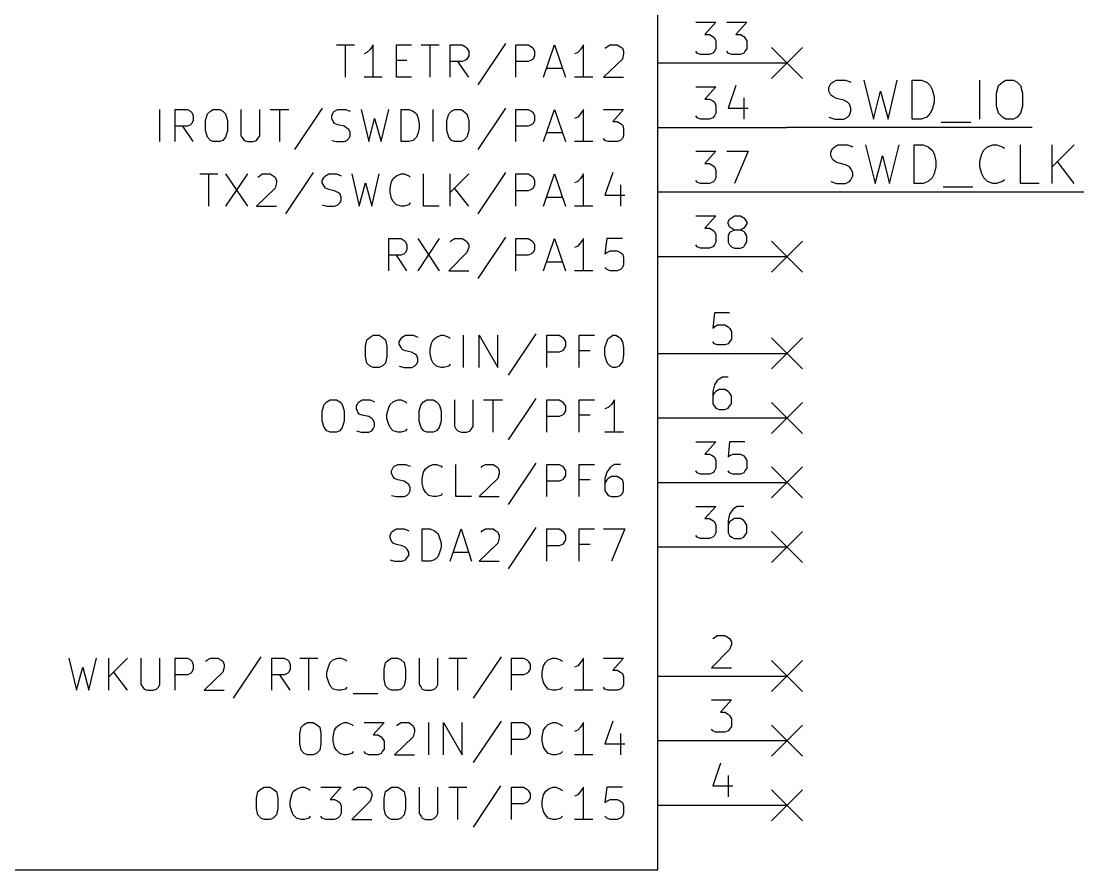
# Model space of a CAD drawing. Extents: x 10 to 584, y -410 to -10.
# Drawn here: x 140.8 to 182.63, y -347.73 to -314.34 of the extents above; entities that cross this region are included whole.
import ezdxf

# ---------------------------------------------------------------- set-up
doc = ezdxf.new("R2010")
doc.units = 0
doc.header["$MEASUREMENT"] = 0
doc.layers.add('BLACK', color=7, linetype='CONTINUOUS')

msp = doc.modelspace()

# ---------------------------------------------------------------- linework, layer by layer
at = {"layer": 'Black'}
for p, q in [((165.862, -347.726), (165.862, -282.956)), ((167.361, -314.376), (168.148, -314.376)), ((168.148, -314.376), (167.716, -314.858)), ((168.58, -314.376), (169.367, -314.376)), ((169.367, -314.376), (168.935, -314.858)), ((167.716, -314.858), (167.894, -314.858)), ((167.894, -314.858), (168.021, -314.935)), ((168.935, -314.858), (169.113, -314.858)), ((169.113, -314.858), (169.24, -314.935)), ((153.213, -315.265), (153.924, -315.265)), ((153.568, -316.535), (153.568, -315.265)), ((154.661, -315.265), (154.534, -315.443)), ((154.661, -316.535), (154.661, -315.265)), ((155.575, -316.535), (155.575, -315.265)), ((155.575, -315.265), (156.159, -315.265)), ((156.54, -315.265), (157.251, -315.265)), ((156.896, -316.535), (156.896, -315.265)), ((157.683, -316.535), (157.683, -315.265)), ((157.683, -315.265), (158.166, -315.265)), ((158.166, -315.265), (158.293, -315.341)), ((159.868, -315.214), (158.775, -316.84)), ((160.274, -316.535), (160.274, -315.265)), ((160.274, -315.265), (160.757, -315.265)), ((160.757, -315.265), (160.884, -315.341)), ((161.366, -316.535), (161.798, -315.265)), ((161.798, -315.265), (162.23, -316.535)), ((162.941, -315.265), (162.814, -315.443)), ((162.941, -316.535), (162.941, -315.265)), ((163.855, -315.341), (163.982, -315.265)), ((163.982, -315.265), (164.262, -315.265)), ((164.262, -315.265), (164.389, -315.341)), ((168.021, -314.935), (168.097, -314.985)), ((168.097, -314.985), (168.148, -315.112)), ((168.148, -315.112), (168.148, -315.417)), ((169.24, -314.935), (169.291, -314.985)), ((169.291, -314.985), (169.367, -315.112)), ((169.367, -315.112), (169.367, -315.417)), ((154.407, -315.57), (154.305, -315.62)), ((154.534, -315.443), (154.407, -315.57)), ((158.293, -315.341), (158.344, -315.392)), ((158.344, -315.392), (158.42, -315.519)), ((158.42, -315.697), (158.344, -315.824)), ((158.42, -315.519), (158.42, -315.697)), ((160.884, -315.341), (160.96, -315.392)), ((160.96, -315.392), (161.011, -315.519)), ((161.011, -315.697), (160.96, -315.824)), ((161.011, -315.519), (161.011, -315.697)), ((162.712, -315.57), (162.585, -315.62)), ((162.814, -315.443), (162.712, -315.57)), ((163.779, -315.392), (163.855, -315.341)), ((164.389, -315.341), (164.465, -315.392)), ((164.465, -315.392), (164.516, -315.519)), ((164.516, -315.62), (164.465, -315.824)), ((164.516, -315.519), (164.516, -315.62)), ((167.411, -315.595), (167.361, -315.519)), ((167.538, -315.646), (167.411, -315.595)), ((167.894, -315.646), (167.538, -315.646)), ((168.021, -315.595), (167.894, -315.646)), ((168.097, -315.519), (168.021, -315.595)), ((168.148, -315.417), (168.097, -315.519)), ((168.631, -315.595), (168.58, -315.519)), ((168.758, -315.646), (168.631, -315.595)), ((169.113, -315.646), (168.758, -315.646)), ((169.24, -315.595), (169.113, -315.646)), ((169.291, -315.519), (169.24, -315.595)), ((169.367, -315.417), (169.291, -315.519)), ((170.332, -315.366), (171.552, -316.586)), ((171.552, -315.366), (170.332, -316.586)), ((155.575, -315.874), (155.981, -315.874)), ((158.166, -315.925), (157.683, -315.925)), ((158.42, -316.535), (157.988, -315.925)), ((158.293, -315.874), (158.166, -315.925)), ((158.344, -315.824), (158.293, -315.874)), ((160.757, -315.925), (160.274, -315.925)), ((160.884, -315.874), (160.757, -315.925)), ((160.96, -315.824), (160.884, -315.874)), ((164.465, -315.824), (163.728, -316.535)), ((165.862, -315.976), (170.942, -315.976)), ((155.016, -316.535), (154.305, -316.535)), ((156.159, -316.535), (155.575, -316.535)), ((161.493, -316.179), (162.103, -316.179)), ((163.297, -316.535), (162.585, -316.535)), ((163.728, -316.535), (164.516, -316.535)), ((167.361, -316.916), (168.148, -316.916)), ((168.148, -316.916), (167.716, -317.398)), ((168.935, -316.865), (168.631, -317.754)), ((172.593, -316.941), (172.669, -316.789)), ((172.593, -317.094), (172.593, -316.941)), ((172.669, -316.789), (172.745, -316.738)), ((172.745, -316.738), (172.898, -316.662)), ((172.898, -316.662), (173.253, -316.662)), ((173.253, -316.662), (173.457, -316.738)), ((173.965, -316.662), (174.346, -318.186)), ((174.93, -318.186), (175.285, -316.662)), ((175.87, -318.186), (175.87, -316.662)), ((175.87, -316.662), (176.225, -316.662)), ((176.225, -316.662), (176.454, -316.738)), ((176.454, -316.738), (176.581, -316.865)), ((176.581, -316.865), (176.657, -317.017)), ((178.537, -318.186), (178.537, -316.662)), ((179.197, -317.17), (179.273, -316.865)), ((179.273, -316.865), (179.426, -316.738)), ((179.426, -316.738), (179.553, -316.662)), ((179.553, -316.662), (179.857, -316.662)), ((179.857, -316.662), (180.01, -316.738)), ((180.01, -316.738), (180.137, -316.865)), ((180.137, -316.865), (180.213, -317.17)), ((167.716, -317.398), (167.894, -317.398)), ((167.894, -317.398), (168.021, -317.475)), ((169.24, -317.348), (169.24, -318.186)), ((172.669, -317.246), (172.593, -317.094)), ((172.745, -317.297), (172.669, -317.246)), ((172.898, -317.373), (172.745, -317.297)), ((173.177, -317.449), (172.898, -317.373)), ((174.346, -318.186), (174.625, -317.094)), ((174.625, -317.094), (174.93, -318.186)), ((176.657, -317.017), (176.733, -317.297)), ((176.733, -317.297), (176.733, -317.525)), ((179.197, -317.678), (179.197, -317.17)), ((180.213, -317.17), (180.213, -317.678)), ((146.253, -319.075), (146.253, -317.805)), ((146.863, -319.075), (146.863, -317.805)), ((146.863, -317.805), (147.345, -317.805)), ((147.345, -317.805), (147.472, -317.881)), ((148.26, -317.881), (148.361, -317.805)), ((148.361, -317.805), (148.615, -317.805)), ((148.615, -317.805), (148.742, -317.881)), ((149.454, -317.805), (149.454, -318.846)), ((150.19, -318.846), (150.19, -317.805)), ((150.597, -317.805), (151.333, -317.805)), ((150.978, -319.075), (150.978, -317.805)), ((152.654, -317.754), (151.562, -319.38)), ((153.137, -317.881), (153.264, -317.805)), ((153.264, -317.805), (153.568, -317.805)), ((153.568, -317.805), (153.746, -317.881)), ((154.178, -317.805), (154.483, -319.075)), ((154.965, -319.075), (155.27, -317.805)), ((155.753, -319.075), (155.753, -317.805)), ((155.753, -317.805), (156.058, -317.805)), ((156.058, -317.805), (156.235, -317.881)), ((157.023, -319.075), (157.023, -317.805)), ((157.734, -317.881), (157.861, -317.805)), ((157.861, -317.805), (158.115, -317.805)), ((158.115, -317.805), (158.217, -317.881)), ((159.868, -317.754), (158.775, -319.38)), ((160.274, -319.075), (160.274, -317.805)), ((160.274, -317.805), (160.757, -317.805)), ((160.757, -317.805), (160.884, -317.881)), ((161.366, -319.075), (161.798, -317.805)), ((161.798, -317.805), (162.23, -319.075)), ((162.941, -317.805), (162.814, -317.983)), ((162.941, -319.075), (162.941, -317.805)), ((163.728, -317.805), (164.516, -317.805)), ((164.516, -317.805), (164.084, -318.287)), ((168.021, -317.475), (168.097, -317.525)), ((168.097, -317.525), (168.148, -317.652)), ((168.148, -317.652), (168.148, -317.957)), ((168.631, -317.754), (169.418, -317.754)), ((173.33, -317.525), (173.177, -317.449)), ((173.406, -317.602), (173.33, -317.525)), ((173.457, -317.754), (173.406, -317.602)), ((173.457, -317.881), (173.457, -317.754)), ((176.657, -317.805), (176.581, -317.957)), ((176.733, -317.525), (176.657, -317.805)), ((179.273, -317.957), (179.197, -317.678)), ((180.213, -317.678), (180.137, -317.957)), ((147.472, -317.881), (147.523, -317.932)), ((147.523, -317.932), (147.574, -318.059)), ((147.574, -318.237), (147.523, -318.364)), ((147.574, -318.059), (147.574, -318.237)), ((148.057, -318.237), (148.133, -317.983)), ((148.057, -318.643), (148.057, -318.237)), ((148.133, -317.983), (148.26, -317.881)), ((148.742, -317.881), (148.844, -317.983)), ((148.844, -317.983), (148.92, -318.237)), ((148.92, -318.237), (148.92, -318.643)), ((153.035, -318.059), (153.086, -317.932)), ((153.035, -318.16), (153.035, -318.059)), ((153.086, -318.287), (153.035, -318.16)), ((153.086, -317.932), (153.137, -317.881)), ((154.483, -319.075), (154.711, -318.16)), ((154.711, -318.16), (154.965, -319.075)), ((156.235, -317.881), (156.362, -317.983)), ((156.362, -317.983), (156.413, -318.11)), ((156.413, -318.11), (156.464, -318.364)), ((157.556, -318.237), (157.632, -317.983)), ((157.556, -318.643), (157.556, -318.237)), ((157.632, -317.983), (157.734, -317.881)), ((158.217, -317.881), (158.344, -317.983)), ((158.344, -317.983), (158.42, -318.237)), ((158.42, -318.237), (158.42, -318.643)), ((160.884, -317.881), (160.96, -317.932)), ((160.96, -317.932), (161.011, -318.059)), ((161.011, -318.237), (160.96, -318.364)), ((161.011, -318.059), (161.011, -318.237)), ((162.712, -318.11), (162.585, -318.16)), ((162.814, -317.983), (162.712, -318.11)), ((167.411, -318.135), (167.361, -318.059)), ((167.538, -318.186), (167.411, -318.135)), ((167.894, -318.186), (167.538, -318.186)), ((168.021, -318.135), (167.894, -318.186)), ((168.097, -318.059), (168.021, -318.135)), ((168.148, -317.957), (168.097, -318.059)), ((172.593, -318.11), (172.822, -318.186)), ((172.822, -318.186), (173.177, -318.186)), ((173.177, -318.186), (173.33, -318.11)), ((173.33, -318.11), (173.406, -318.033)), ((173.406, -318.033), (173.457, -317.881)), ((176.225, -318.186), (175.87, -318.186)), ((176.454, -318.11), (176.225, -318.186)), ((176.581, -317.957), (176.454, -318.11)), ((179.426, -318.11), (179.273, -317.957)), ((179.553, -318.186), (179.426, -318.11)), ((179.857, -318.186), (179.553, -318.186)), ((180.01, -318.11), (179.857, -318.186)), ((180.137, -317.957), (180.01, -318.11)), ((147.345, -318.465), (146.863, -318.465)), ((147.574, -319.075), (147.168, -318.465)), ((147.472, -318.414), (147.345, -318.465)), ((147.523, -318.364), (147.472, -318.414)), ((148.133, -318.897), (148.057, -318.643)), ((148.92, -318.643), (148.844, -318.897)), ((153.137, -318.364), (153.086, -318.287)), ((153.264, -318.414), (153.137, -318.364)), ((153.518, -318.465), (153.264, -318.414)), ((153.619, -318.541), (153.518, -318.465)), ((153.695, -318.592), (153.619, -318.541)), ((153.746, -318.719), (153.695, -318.592)), ((156.464, -318.541), (156.413, -318.77)), ((156.464, -318.364), (156.464, -318.541)), ((157.632, -318.897), (157.556, -318.643)), ((158.42, -318.643), (158.344, -318.897)), ((160.757, -318.465), (160.274, -318.465)), ((160.884, -318.414), (160.757, -318.465)), ((160.96, -318.364), (160.884, -318.414)), ((164.084, -318.287), (164.262, -318.287)), ((164.262, -318.287), (164.389, -318.364)), ((164.389, -318.364), (164.465, -318.414)), ((164.465, -318.414), (164.516, -318.541)), ((164.516, -318.541), (164.516, -318.846)), ((165.862, -318.516), (170.942, -318.516)), ((180.594, -318.516), (170.942, -318.516)), ((177.013, -318.313), (178.181, -318.313)), ((148.26, -319.024), (148.133, -318.897)), ((148.361, -319.075), (148.26, -319.024)), ((148.615, -319.075), (148.361, -319.075)), ((148.742, -319.024), (148.615, -319.075)), ((148.844, -318.897), (148.742, -319.024)), ((149.454, -318.846), (149.53, -318.948)), ((149.53, -318.948), (149.581, -319.024)), ((149.581, -319.024), (149.708, -319.075)), ((149.708, -319.075), (149.936, -319.075)), ((149.936, -319.075), (150.063, -319.024)), ((150.063, -319.024), (150.114, -318.948)), ((150.114, -318.948), (150.19, -318.846)), ((153.035, -319.024), (153.213, -319.075)), ((153.213, -319.075), (153.518, -319.075)), ((153.518, -319.075), (153.619, -319.024)), ((153.619, -319.024), (153.695, -318.948)), ((153.695, -318.948), (153.746, -318.846)), ((153.746, -318.846), (153.746, -318.719)), ((156.058, -319.075), (155.753, -319.075)), ((156.235, -319.024), (156.058, -319.075)), ((156.362, -318.897), (156.235, -319.024)), ((156.413, -318.77), (156.362, -318.897)), ((157.734, -319.024), (157.632, -318.897)), ((157.861, -319.075), (157.734, -319.024)), ((158.115, -319.075), (157.861, -319.075)), ((158.217, -319.024), (158.115, -319.075)), ((158.344, -318.897), (158.217, -319.024)), ((161.493, -318.719), (162.103, -318.719)), ((163.297, -319.075), (162.585, -319.075)), ((163.779, -319.024), (163.728, -318.948)), ((163.906, -319.075), (163.779, -319.024)), ((164.262, -319.075), (163.906, -319.075)), ((164.389, -319.024), (164.262, -319.075)), ((164.465, -318.948), (164.389, -319.024)), ((164.516, -318.846), (164.465, -318.948)), ((167.361, -319.456), (168.148, -319.456)), ((168.148, -319.456), (167.716, -319.938)), ((168.58, -319.456), (169.418, -319.456)), ((169.418, -319.456), (168.885, -320.726)), ((172.669, -319.481), (172.745, -319.329)), ((172.669, -319.634), (172.669, -319.481)), ((172.745, -319.329), (172.822, -319.278)), ((172.822, -319.278), (172.949, -319.202)), ((172.949, -319.202), (173.33, -319.202)), ((173.33, -319.202), (173.533, -319.278)), ((174.041, -319.202), (174.422, -320.726)), ((174.981, -320.726), (175.362, -319.202)), ((175.946, -320.726), (175.946, -319.202)), ((175.946, -319.202), (176.301, -319.202)), ((176.301, -319.202), (176.505, -319.278)), ((176.505, -319.278), (176.657, -319.405)), ((176.657, -319.405), (176.733, -319.557)), ((178.613, -319.557), (178.689, -319.405)), ((178.689, -319.405), (178.841, -319.278)), ((178.841, -319.278), (179.045, -319.202)), ((179.045, -319.202), (179.197, -319.202)), ((179.197, -319.202), (179.426, -319.278)), ((179.426, -319.278), (179.502, -319.329)), ((180.137, -320.726), (180.137, -319.202)), ((181.381, -320.726), (181.381, -319.202)), ((182.245, -319.202), (181.381, -320.065)), ((172.745, -319.786), (172.669, -319.634)), ((172.822, -319.837), (172.745, -319.786)), ((172.949, -319.913), (172.822, -319.837)), ((173.253, -319.989), (172.949, -319.913)), ((174.422, -320.726), (174.701, -319.634)), ((174.701, -319.634), (174.981, -320.726)), ((176.733, -319.557), (176.809, -319.837)), ((176.809, -319.837), (176.809, -320.065)), ((178.537, -319.837), (178.613, -319.557)), ((178.537, -320.065), (178.537, -319.837)), ((182.245, -320.726), (181.585, -319.837)), ((147.828, -320.345), (148.539, -320.345)), ((148.184, -321.615), (148.184, -320.345)), ((148.844, -320.345), (149.708, -321.615)), ((149.708, -320.345), (148.844, -321.615)), ((150.19, -320.421), (150.292, -320.345)), ((150.292, -320.345), (150.597, -320.345)), ((150.597, -320.345), (150.724, -320.421)), ((152.298, -320.294), (151.206, -321.92)), ((152.781, -320.421), (152.908, -320.345)), ((152.908, -320.345), (153.213, -320.345)), ((153.213, -320.345), (153.391, -320.421)), ((153.822, -320.345), (154.102, -321.615)), ((154.61, -321.615), (154.889, -320.345)), ((155.575, -320.421), (155.753, -320.345)), ((155.753, -320.345), (155.88, -320.345)), ((155.88, -320.345), (156.058, -320.421)), ((156.642, -321.615), (156.642, -320.345)), ((157.683, -321.615), (157.683, -320.345)), ((158.42, -320.345), (157.683, -321.081)), ((159.868, -320.294), (158.775, -321.92)), ((160.274, -321.615), (160.274, -320.345)), ((160.274, -320.345), (160.757, -320.345)), ((160.757, -320.345), (160.884, -320.421)), ((161.366, -321.615), (161.798, -320.345)), ((161.798, -320.345), (162.23, -321.615)), ((162.941, -320.345), (162.814, -320.523)), ((162.941, -321.615), (162.941, -320.345)), ((164.084, -320.294), (163.779, -321.183)), ((167.716, -319.938), (167.894, -319.938)), ((167.894, -319.938), (168.021, -320.015)), ((168.021, -320.015), (168.097, -320.065)), ((168.097, -320.065), (168.148, -320.192)), ((168.148, -320.192), (168.148, -320.497)), ((173.406, -320.065), (173.253, -319.989)), ((173.457, -320.142), (173.406, -320.065)), ((173.533, -320.294), (173.457, -320.142)), ((173.533, -320.421), (173.533, -320.294)), ((176.733, -320.345), (176.657, -320.497)), ((176.809, -320.065), (176.733, -320.345)), ((178.613, -320.345), (178.537, -320.065)), ((178.689, -320.497), (178.613, -320.345)), ((150.114, -320.472), (150.19, -320.421)), ((150.724, -320.421), (150.8, -320.472)), ((150.8, -320.472), (150.851, -320.599)), ((150.851, -320.7), (150.8, -320.904)), ((150.851, -320.599), (150.851, -320.7)), ((152.654, -320.599), (152.73, -320.472)), ((152.654, -320.7), (152.654, -320.599)), ((152.73, -320.827), (152.654, -320.7)), ((152.73, -320.472), (152.781, -320.421)), ((154.102, -321.615), (154.356, -320.7)), ((154.356, -320.7), (154.61, -321.615)), ((155.321, -320.904), (155.372, -320.65)), ((155.372, -320.65), (155.448, -320.523)), ((155.448, -320.523), (155.575, -320.421)), ((156.058, -320.421), (156.108, -320.472)), ((160.884, -320.421), (160.96, -320.472)), ((160.96, -320.472), (161.011, -320.599)), ((161.011, -320.599), (161.011, -320.777)), ((162.712, -320.65), (162.585, -320.7)), ((162.814, -320.523), (162.712, -320.65)), ((167.411, -320.675), (167.361, -320.599)), ((167.538, -320.726), (167.411, -320.675)), ((167.894, -320.726), (167.538, -320.726)), ((168.021, -320.675), (167.894, -320.726)), ((168.097, -320.599), (168.021, -320.675)), ((168.148, -320.497), (168.097, -320.599)), ((172.669, -320.65), (172.898, -320.726)), ((172.898, -320.726), (173.253, -320.726)), ((173.253, -320.726), (173.406, -320.65)), ((173.406, -320.65), (173.457, -320.573)), ((173.457, -320.573), (173.533, -320.421)), ((176.301, -320.726), (175.946, -320.726)), ((176.505, -320.65), (176.301, -320.726)), ((176.657, -320.497), (176.505, -320.65)), ((178.841, -320.65), (178.689, -320.497)), ((179.045, -320.726), (178.841, -320.65)), ((179.197, -320.726), (179.045, -320.726)), ((179.426, -320.65), (179.197, -320.726)), ((179.502, -320.573), (179.426, -320.65)), ((180.873, -320.726), (180.137, -320.726)), ((150.8, -320.904), (150.063, -321.615)), ((152.781, -320.904), (152.73, -320.827)), ((152.908, -320.954), (152.781, -320.904)), ((153.137, -321.005), (152.908, -320.954)), ((153.264, -321.081), (153.137, -321.005)), ((153.34, -321.132), (153.264, -321.081)), ((153.391, -321.259), (153.34, -321.132)), ((155.321, -321.081), (155.321, -320.904)), ((155.372, -321.31), (155.321, -321.081)), ((158.42, -321.615), (157.861, -320.904)), ((160.757, -321.005), (160.274, -321.005)), ((160.884, -320.954), (160.757, -321.005)), ((160.96, -320.904), (160.884, -320.954)), ((161.011, -320.777), (160.96, -320.904)), ((163.779, -321.183), (164.567, -321.183)), ((164.389, -320.777), (164.389, -321.615)), ((165.862, -321.056), (170.942, -321.056)), ((170.942, -321.056), (182.626, -321.056)), ((177.089, -320.853), (178.257, -320.853)), ((152.654, -321.564), (152.832, -321.615)), ((153.137, -321.615), (153.264, -321.564)), ((153.264, -321.564), (153.34, -321.488)), ((153.34, -321.488), (153.391, -321.386)), ((153.391, -321.386), (153.391, -321.259)), ((155.448, -321.437), (155.372, -321.31)), ((155.575, -321.564), (155.448, -321.437)), ((155.753, -321.615), (155.575, -321.564)), ((156.058, -321.564), (155.88, -321.615)), ((156.108, -321.488), (156.058, -321.564)), ((161.493, -321.259), (162.103, -321.259)), ((150.063, -321.615), (150.851, -321.615)), ((152.832, -321.615), (153.137, -321.615)), ((155.88, -321.615), (155.753, -321.615)), ((157.251, -321.615), (156.642, -321.615)), ((163.297, -321.615), (162.585, -321.615)), ((167.361, -321.996), (168.148, -321.996)), ((168.148, -321.996), (167.716, -322.478)), ((168.758, -322.072), (168.885, -321.996)), ((168.885, -321.996), (169.113, -321.996)), ((169.113, -321.996), (169.24, -322.072)), ((168.631, -322.25), (168.681, -322.123)), ((168.631, -322.301), (168.631, -322.25)), ((168.681, -322.428), (168.631, -322.301)), ((168.681, -322.123), (168.758, -322.072)), ((168.758, -322.478), (168.681, -322.428)), ((169.24, -322.072), (169.291, -322.123)), ((169.291, -322.428), (169.24, -322.478)), ((169.291, -322.123), (169.367, -322.25)), ((169.367, -322.301), (169.291, -322.428)), ((169.367, -322.25), (169.367, -322.301)), ((159.868, -322.834), (158.775, -324.46)), ((167.716, -322.478), (167.894, -322.478)), ((167.894, -322.478), (168.021, -322.555)), ((168.021, -322.555), (168.097, -322.605)), ((168.097, -322.605), (168.148, -322.732)), ((168.148, -322.732), (168.148, -323.037)), ((168.681, -322.656), (168.631, -322.783)), ((168.631, -322.783), (168.631, -323.037)), ((168.758, -322.605), (168.681, -322.656)), ((168.885, -322.555), (168.758, -322.478)), ((168.885, -322.555), (168.758, -322.605)), ((169.113, -322.555), (168.885, -322.555)), ((169.24, -322.478), (169.113, -322.555)), ((169.24, -322.605), (169.113, -322.555)), ((169.291, -322.656), (169.24, -322.605)), ((169.367, -322.783), (169.291, -322.656)), ((169.367, -323.037), (169.367, -322.783)), ((155.27, -324.155), (155.27, -322.885)), ((155.27, -322.885), (155.753, -322.885)), ((155.753, -322.885), (155.88, -322.961)), ((155.88, -322.961), (155.931, -323.012)), ((155.931, -323.012), (155.981, -323.139)), ((155.981, -323.139), (155.981, -323.317)), ((156.413, -322.885), (157.251, -324.155)), ((157.251, -322.885), (156.413, -324.155)), ((157.683, -323.012), (157.734, -322.961)), ((157.734, -322.961), (157.861, -322.885)), ((157.861, -322.885), (158.166, -322.885)), ((158.166, -322.885), (158.293, -322.961)), ((158.293, -322.961), (158.344, -323.012)), ((158.344, -323.012), (158.42, -323.139)), ((158.42, -323.24), (158.344, -323.444)), ((158.42, -323.139), (158.42, -323.24)), ((160.274, -324.155), (160.274, -322.885)), ((160.274, -322.885), (160.757, -322.885)), ((160.757, -322.885), (160.884, -322.961)), ((160.884, -322.961), (160.96, -323.012)), ((160.96, -323.012), (161.011, -323.139)), ((161.011, -323.139), (161.011, -323.317)), ((161.366, -324.155), (161.798, -322.885)), ((161.798, -322.885), (162.23, -324.155)), ((162.712, -323.19), (162.585, -323.24)), ((162.814, -323.063), (162.712, -323.19)), ((162.941, -322.885), (162.814, -323.063)), ((162.941, -324.155), (162.941, -322.885)), ((163.855, -322.885), (163.779, -323.494)), ((164.465, -322.885), (163.855, -322.885)), ((167.411, -323.215), (167.361, -323.139)), ((167.538, -323.266), (167.411, -323.215)), ((167.894, -323.266), (167.538, -323.266)), ((168.021, -323.215), (167.894, -323.266)), ((168.097, -323.139), (168.021, -323.215)), ((168.148, -323.037), (168.097, -323.139)), ((168.631, -323.037), (168.681, -323.139)), ((168.681, -323.139), (168.758, -323.215)), ((168.758, -323.215), (168.885, -323.266)), ((168.885, -323.266), (169.113, -323.266)), ((169.113, -323.266), (169.24, -323.215)), ((169.24, -323.215), (169.291, -323.139)), ((169.291, -323.139), (169.367, -323.037)), ((170.332, -322.986), (171.552, -324.206)), ((171.552, -322.986), (170.332, -324.206)), ((155.753, -323.545), (155.27, -323.545)), ((155.981, -324.155), (155.575, -323.545)), ((155.88, -323.494), (155.753, -323.545)), ((155.931, -323.444), (155.88, -323.494)), ((155.981, -323.317), (155.931, -323.444)), ((158.344, -323.444), (157.632, -324.155)), ((160.757, -323.545), (160.274, -323.545)), ((160.884, -323.494), (160.757, -323.545)), ((160.96, -323.444), (160.884, -323.494)), ((161.011, -323.317), (160.96, -323.444)), ((163.779, -323.494), (163.855, -323.444)), ((163.855, -323.444), (163.982, -323.367)), ((163.982, -323.367), (164.262, -323.367)), ((164.262, -323.367), (164.389, -323.444)), ((164.389, -323.444), (164.465, -323.494)), ((164.465, -323.494), (164.516, -323.621)), ((164.516, -323.621), (164.516, -323.926)), ((165.862, -323.596), (170.942, -323.596)), ((161.493, -323.799), (162.103, -323.799)), ((163.855, -324.104), (163.779, -324.028)), ((163.982, -324.155), (163.855, -324.104)), ((164.389, -324.104), (164.262, -324.155)), ((164.465, -324.028), (164.389, -324.104)), ((164.516, -323.926), (164.465, -324.028)), ((157.632, -324.155), (158.42, -324.155)), ((163.297, -324.155), (162.585, -324.155)), ((164.262, -324.155), (163.982, -324.155)), ((168.097, -325.806), (168.021, -326.415)), ((168.681, -325.806), (168.097, -325.806)), ((168.021, -326.415), (168.097, -326.365)), ((168.097, -326.365), (168.199, -326.288)), ((168.199, -326.288), (168.504, -326.288)), ((168.504, -326.288), (168.631, -326.365)), ((168.631, -326.365), (168.681, -326.415)), ((168.681, -326.415), (168.758, -326.542)), ((168.758, -326.542), (168.758, -326.847)), ((154.356, -327.127), (154.407, -326.873)), ((154.407, -326.873), (154.534, -326.771)), ((154.534, -326.771), (154.661, -326.695)), ((154.661, -326.695), (154.889, -326.695)), ((154.889, -326.695), (155.016, -326.771)), ((155.016, -326.771), (155.143, -326.873)), ((155.143, -326.873), (155.194, -327.127)), ((155.677, -326.949), (155.753, -326.822)), ((155.677, -327.05), (155.677, -326.949)), ((155.753, -326.822), (155.804, -326.771)), ((155.804, -326.771), (155.931, -326.695)), ((155.931, -326.695), (156.235, -326.695)), ((156.235, -326.695), (156.413, -326.771)), ((156.896, -327.254), (156.947, -327)), ((156.947, -327), (157.023, -326.873)), ((157.023, -326.873), (157.15, -326.771)), ((157.15, -326.771), (157.328, -326.695)), ((157.328, -326.695), (157.429, -326.695)), ((157.429, -326.695), (157.632, -326.771)), ((157.632, -326.771), (157.683, -326.822)), ((158.217, -327.965), (158.217, -326.695)), ((158.826, -327.965), (158.826, -326.695)), ((158.826, -326.695), (159.563, -327.965)), ((159.563, -327.965), (159.563, -326.695)), ((161.061, -326.644), (159.969, -328.27)), ((161.493, -327.965), (161.493, -326.695)), ((161.493, -326.695), (161.976, -326.695)), ((161.976, -326.695), (162.103, -326.771)), ((162.103, -326.771), (162.154, -326.822)), ((162.154, -326.822), (162.23, -326.949)), ((162.23, -326.949), (162.23, -327.127)), ((162.763, -327.965), (162.763, -326.695)), ((162.763, -326.695), (163.373, -326.695)), ((163.779, -327.177), (163.855, -326.949)), ((163.855, -326.949), (163.906, -326.822)), ((163.906, -326.822), (163.982, -326.771)), ((163.982, -326.771), (164.084, -326.695)), ((164.084, -326.695), (164.211, -326.695)), ((164.211, -326.695), (164.338, -326.771)), ((164.338, -326.771), (164.389, -326.822)), ((164.389, -326.822), (164.465, -326.949)), ((164.465, -326.949), (164.516, -327.177)), ((168.097, -327.025), (168.021, -326.949)), ((168.199, -327.076), (168.097, -327.025)), ((168.631, -327.025), (168.504, -327.076)), ((168.681, -326.949), (168.631, -327.025)), ((168.758, -326.847), (168.681, -326.949)), ((170.332, -326.796), (171.552, -328.016)), ((171.552, -326.796), (170.332, -328.016)), ((154.356, -327.533), (154.356, -327.127)), ((155.194, -327.127), (155.194, -327.533)), ((155.753, -327.177), (155.677, -327.05)), ((155.804, -327.254), (155.753, -327.177)), ((155.931, -327.304), (155.804, -327.254)), ((156.159, -327.355), (155.931, -327.304)), ((156.286, -327.431), (156.159, -327.355)), ((156.362, -327.482), (156.286, -327.431)), ((156.896, -327.431), (156.896, -327.254)), ((156.947, -327.66), (156.896, -327.431)), ((161.976, -327.355), (161.493, -327.355)), ((162.103, -327.304), (161.976, -327.355)), ((162.154, -327.254), (162.103, -327.304)), ((162.23, -327.127), (162.154, -327.254)), ((163.195, -327.304), (162.763, -327.304)), ((163.779, -327.482), (163.779, -327.177)), ((164.516, -327.177), (164.516, -327.482)), ((165.862, -327.406), (170.942, -327.406)), ((168.504, -327.076), (168.199, -327.076)), ((154.407, -327.787), (154.356, -327.533)), ((154.534, -327.914), (154.407, -327.787)), ((155.143, -327.787), (155.016, -327.914)), ((155.194, -327.533), (155.143, -327.787)), ((156.286, -327.914), (156.362, -327.838)), ((156.413, -327.609), (156.362, -327.482)), ((156.362, -327.838), (156.413, -327.736)), ((156.413, -327.736), (156.413, -327.609)), ((157.023, -327.787), (156.947, -327.66)), ((157.15, -327.914), (157.023, -327.787)), ((157.683, -327.838), (157.632, -327.914)), ((163.855, -327.736), (163.779, -327.482)), ((163.906, -327.838), (163.855, -327.736)), ((163.982, -327.914), (163.906, -327.838)), ((164.389, -327.838), (164.338, -327.914)), ((164.465, -327.736), (164.389, -327.838)), ((164.516, -327.482), (164.465, -327.736)), ((154.661, -327.965), (154.534, -327.914)), ((154.889, -327.965), (154.661, -327.965)), ((155.016, -327.914), (154.889, -327.965)), ((155.677, -327.914), (155.88, -327.965)), ((155.88, -327.965), (156.159, -327.965)), ((156.159, -327.965), (156.286, -327.914)), ((157.328, -327.965), (157.15, -327.914)), ((157.429, -327.965), (157.328, -327.965)), ((157.632, -327.914), (157.429, -327.965)), ((164.084, -327.965), (163.982, -327.914)), ((164.211, -327.965), (164.084, -327.965)), ((164.338, -327.914), (164.211, -327.965)), ((168.097, -328.651), (168.021, -328.905)), ((168.199, -328.473), (168.097, -328.651)), ((168.275, -328.422), (168.199, -328.473)), ((168.402, -328.346), (168.275, -328.422)), ((168.631, -328.346), (168.402, -328.346)), ((168.021, -328.905), (168.021, -329.387)), ((168.097, -328.955), (168.021, -329.082)), ((168.148, -328.905), (168.097, -328.955)), ((168.275, -328.828), (168.148, -328.905)), ((168.504, -328.828), (168.275, -328.828)), ((168.631, -328.905), (168.504, -328.828)), ((168.681, -328.955), (168.631, -328.905)), ((168.758, -329.082), (168.681, -328.955)), ((168.758, -329.387), (168.758, -329.082)), ((152.654, -329.667), (152.73, -329.413)), ((152.73, -329.413), (152.832, -329.311)), ((152.832, -329.311), (152.959, -329.235)), ((152.959, -329.235), (153.213, -329.235)), ((153.213, -329.235), (153.34, -329.311)), ((153.34, -329.311), (153.441, -329.413)), ((153.441, -329.413), (153.518, -329.667)), ((154, -329.489), (154.051, -329.362)), ((154, -329.59), (154, -329.489)), ((154.051, -329.362), (154.102, -329.311)), ((154.102, -329.311), (154.229, -329.235)), ((154.229, -329.235), (154.534, -329.235)), ((154.534, -329.235), (154.711, -329.311)), ((155.194, -329.794), (155.27, -329.54)), ((155.27, -329.54), (155.321, -329.413)), ((155.321, -329.413), (155.448, -329.311)), ((155.448, -329.311), (155.626, -329.235)), ((155.626, -329.235), (155.753, -329.235)), ((155.753, -329.235), (155.931, -329.311)), ((155.931, -329.311), (155.981, -329.362)), ((156.464, -329.667), (156.54, -329.413)), ((156.54, -329.413), (156.642, -329.311)), ((156.642, -329.311), (156.769, -329.235)), ((156.769, -329.235), (157.023, -329.235)), ((157.023, -329.235), (157.15, -329.311)), ((157.15, -329.311), (157.251, -329.413)), ((157.251, -329.413), (157.328, -329.667)), ((157.861, -329.235), (157.861, -330.276)), ((158.598, -330.276), (158.598, -329.235)), ((159.004, -329.235), (159.741, -329.235)), ((159.385, -330.505), (159.385, -329.235)), ((161.061, -329.184), (159.969, -330.81)), ((161.493, -330.505), (161.493, -329.235)), ((161.493, -329.235), (161.976, -329.235)), ((161.976, -329.235), (162.103, -329.311)), ((162.103, -329.311), (162.154, -329.362)), ((162.154, -329.362), (162.23, -329.489)), ((162.23, -329.489), (162.23, -329.667)), ((162.763, -330.505), (162.763, -329.235)), ((162.763, -329.235), (163.373, -329.235)), ((163.906, -329.54), (163.779, -329.59)), ((164.033, -329.413), (163.906, -329.54)), ((164.16, -329.235), (164.033, -329.413)), ((164.16, -330.505), (164.16, -329.235)), ((168.021, -329.387), (168.097, -329.489)), ((168.097, -329.489), (168.148, -329.565)), ((168.631, -329.565), (168.681, -329.489)), ((168.681, -329.489), (168.758, -329.387)), ((170.332, -329.336), (171.552, -330.556)), ((171.552, -329.336), (170.332, -330.556)), ((152.654, -330.073), (152.654, -329.667)), ((153.518, -329.667), (153.518, -330.073)), ((154.051, -329.717), (154, -329.59)), ((154.102, -329.794), (154.051, -329.717)), ((154.229, -329.844), (154.102, -329.794)), ((154.483, -329.895), (154.229, -329.844)), ((154.61, -329.971), (154.483, -329.895)), ((154.661, -330.022), (154.61, -329.971)), ((155.194, -329.971), (155.194, -329.794)), ((155.27, -330.2), (155.194, -329.971)), ((156.464, -330.073), (156.464, -329.667)), ((157.328, -329.667), (157.328, -330.073)), ((161.976, -329.895), (161.493, -329.895)), ((162.103, -329.844), (161.976, -329.895)), ((162.154, -329.794), (162.103, -329.844)), ((162.23, -329.667), (162.154, -329.794)), ((163.195, -329.844), (162.763, -329.844)), ((165.862, -329.946), (170.942, -329.946)), ((168.148, -329.565), (168.275, -329.616)), ((168.275, -329.616), (168.504, -329.616)), ((168.504, -329.616), (168.631, -329.565)), ((152.73, -330.327), (152.654, -330.073)), ((152.832, -330.454), (152.73, -330.327)), ((153.441, -330.327), (153.34, -330.454)), ((153.518, -330.073), (153.441, -330.327)), ((154.61, -330.454), (154.661, -330.378)), ((154.711, -330.149), (154.661, -330.022)), ((154.661, -330.378), (154.711, -330.276)), ((154.711, -330.276), (154.711, -330.149)), ((155.321, -330.327), (155.27, -330.2)), ((155.448, -330.454), (155.321, -330.327)), ((155.981, -330.378), (155.931, -330.454)), ((156.54, -330.327), (156.464, -330.073)), ((156.642, -330.454), (156.54, -330.327)), ((157.251, -330.327), (157.15, -330.454)), ((157.328, -330.073), (157.251, -330.327)), ((157.861, -330.276), (157.912, -330.378)), ((157.912, -330.378), (157.988, -330.454)), ((158.471, -330.454), (158.521, -330.378)), ((158.521, -330.378), (158.598, -330.276)), ((152.959, -330.505), (152.832, -330.454)), ((153.213, -330.505), (152.959, -330.505)), ((153.34, -330.454), (153.213, -330.505)), ((154, -330.454), (154.178, -330.505)), ((154.178, -330.505), (154.483, -330.505)), ((154.483, -330.505), (154.61, -330.454)), ((155.626, -330.505), (155.448, -330.454)), ((155.753, -330.505), (155.626, -330.505)), ((155.931, -330.454), (155.753, -330.505)), ((156.769, -330.505), (156.642, -330.454)), ((157.023, -330.505), (156.769, -330.505)), ((157.15, -330.454), (157.023, -330.505)), ((157.988, -330.454), (158.115, -330.505)), ((158.115, -330.505), (158.344, -330.505)), ((158.344, -330.505), (158.471, -330.454)), ((164.516, -330.505), (163.779, -330.505)), ((167.361, -330.886), (168.148, -330.886)), ((168.148, -330.886), (167.716, -331.368)), ((168.681, -330.886), (168.631, -331.495)), ((169.291, -330.886), (168.681, -330.886)), ((167.716, -331.368), (167.894, -331.368)), ((167.894, -331.368), (168.021, -331.445)), ((168.021, -331.445), (168.097, -331.495)), ((168.097, -331.495), (168.148, -331.622)), ((168.148, -331.622), (168.148, -331.927)), ((168.631, -331.495), (168.681, -331.445)), ((168.681, -331.445), (168.808, -331.368)), ((168.808, -331.368), (169.113, -331.368)), ((169.113, -331.368), (169.24, -331.445)), ((169.24, -331.445), (169.291, -331.495)), ((169.291, -331.495), (169.367, -331.622)), ((169.367, -331.622), (169.367, -331.927)), ((155.372, -332.029), (155.448, -331.902)), ((155.372, -332.13), (155.372, -332.029)), ((155.448, -331.902), (155.499, -331.851)), ((155.499, -331.851), (155.626, -331.775)), ((155.626, -331.775), (155.931, -331.775)), ((155.931, -331.775), (156.108, -331.851)), ((156.642, -332.08), (156.718, -331.953)), ((156.718, -331.953), (156.845, -331.851)), ((156.845, -331.851), (157.023, -331.775)), ((157.023, -331.775), (157.15, -331.775)), ((157.15, -331.775), (157.328, -331.851)), ((157.328, -331.851), (157.378, -331.902)), ((157.912, -333.045), (157.912, -331.775)), ((158.902, -331.902), (158.953, -331.851)), ((158.953, -331.851), (159.08, -331.775)), ((159.08, -331.775), (159.385, -331.775)), ((159.385, -331.775), (159.487, -331.851)), ((159.487, -331.851), (159.563, -331.902)), ((159.563, -331.902), (159.614, -332.029)), ((159.614, -332.029), (159.614, -332.13)), ((161.061, -331.724), (159.969, -333.35)), ((161.493, -333.045), (161.493, -331.775)), ((161.493, -331.775), (161.976, -331.775)), ((161.976, -331.775), (162.103, -331.851)), ((162.103, -331.851), (162.154, -331.902)), ((162.154, -331.902), (162.23, -332.029)), ((162.23, -332.029), (162.23, -332.207)), ((162.763, -333.045), (162.763, -331.775)), ((162.763, -331.775), (163.373, -331.775)), ((163.982, -331.902), (163.855, -332.08)), ((164.033, -331.851), (163.982, -331.902)), ((164.16, -331.775), (164.033, -331.851)), ((164.389, -331.775), (164.16, -331.775)), ((167.411, -332.105), (167.361, -332.029)), ((168.097, -332.029), (168.021, -332.105)), ((168.148, -331.927), (168.097, -332.029)), ((168.681, -332.105), (168.631, -332.029)), ((169.291, -332.029), (169.24, -332.105)), ((169.367, -331.927), (169.291, -332.029)), ((170.332, -331.876), (171.552, -333.096)), ((171.552, -331.876), (170.332, -333.096)), ((155.448, -332.257), (155.372, -332.13)), ((155.499, -332.334), (155.448, -332.257)), ((155.626, -332.384), (155.499, -332.334)), ((155.88, -332.435), (155.626, -332.384)), ((155.981, -332.511), (155.88, -332.435)), ((156.591, -332.334), (156.642, -332.08)), ((156.591, -332.511), (156.591, -332.334)), ((159.563, -332.334), (158.826, -333.045)), ((159.614, -332.13), (159.563, -332.334)), ((161.976, -332.435), (161.493, -332.435)), ((162.103, -332.384), (161.976, -332.435)), ((162.154, -332.334), (162.103, -332.384)), ((162.23, -332.207), (162.154, -332.334)), ((163.195, -332.384), (162.763, -332.384)), ((163.855, -332.08), (163.779, -332.334)), ((163.779, -332.334), (163.779, -332.816)), ((163.855, -332.384), (163.779, -332.511)), ((163.906, -332.334), (163.855, -332.384)), ((164.033, -332.257), (163.906, -332.334)), ((164.262, -332.257), (164.033, -332.257)), ((164.389, -332.334), (164.262, -332.257)), ((164.465, -332.384), (164.389, -332.334)), ((164.516, -332.511), (164.465, -332.384)), ((167.538, -332.156), (167.411, -332.105)), ((167.894, -332.156), (167.538, -332.156)), ((168.021, -332.105), (167.894, -332.156)), ((168.808, -332.156), (168.681, -332.105)), ((169.113, -332.156), (168.808, -332.156)), ((169.24, -332.105), (169.113, -332.156)), ((156.058, -332.562), (155.981, -332.511)), ((156.108, -332.689), (156.058, -332.562)), ((156.058, -332.918), (156.108, -332.816)), ((156.108, -332.816), (156.108, -332.689)), ((156.642, -332.74), (156.591, -332.511)), ((156.718, -332.867), (156.642, -332.74)), ((156.845, -332.994), (156.718, -332.867)), ((163.779, -332.816), (163.855, -332.918)), ((164.465, -332.918), (164.516, -332.816)), ((164.516, -332.816), (164.516, -332.511)), ((165.862, -332.486), (170.942, -332.486)), ((155.372, -332.994), (155.575, -333.045)), ((155.575, -333.045), (155.88, -333.045)), ((155.88, -333.045), (155.981, -332.994)), ((155.981, -332.994), (156.058, -332.918)), ((157.023, -333.045), (156.845, -332.994)), ((157.15, -333.045), (157.023, -333.045)), ((157.328, -332.994), (157.15, -333.045)), ((157.378, -332.918), (157.328, -332.994)), ((158.521, -333.045), (157.912, -333.045)), ((158.826, -333.045), (159.614, -333.045)), ((163.855, -332.918), (163.906, -332.994)), ((163.906, -332.994), (164.033, -333.045)), ((164.033, -333.045), (164.262, -333.045)), ((164.262, -333.045), (164.389, -332.994)), ((164.389, -332.994), (164.465, -332.918)), ((167.361, -333.426), (168.148, -333.426)), ((168.148, -333.426), (167.716, -333.908)), ((168.681, -333.731), (168.631, -333.985)), ((168.808, -333.553), (168.681, -333.731)), ((168.885, -333.502), (168.808, -333.553)), ((168.986, -333.426), (168.885, -333.502)), ((169.24, -333.426), (168.986, -333.426)), ((167.716, -333.908), (167.894, -333.908)), ((167.894, -333.908), (168.021, -333.985)), ((168.021, -333.985), (168.097, -334.035)), ((168.097, -334.035), (168.148, -334.162)), ((168.631, -333.985), (168.631, -334.467)), ((168.681, -334.035), (168.631, -334.162)), ((168.758, -333.985), (168.681, -334.035)), ((168.885, -333.908), (168.758, -333.985)), ((169.113, -333.908), (168.885, -333.908)), ((169.24, -333.985), (169.113, -333.908)), ((169.291, -334.035), (169.24, -333.985)), ((169.367, -334.162), (169.291, -334.035)), ((155.321, -334.569), (155.372, -334.442)), ((155.321, -334.67), (155.321, -334.569)), ((155.372, -334.442), (155.448, -334.391)), ((155.448, -334.391), (155.575, -334.315)), ((155.575, -334.315), (155.88, -334.315)), ((155.88, -334.315), (156.058, -334.391)), ((156.591, -335.585), (156.591, -334.315)), ((156.591, -334.315), (156.896, -334.315)), ((156.896, -334.315), (157.074, -334.391)), ((157.074, -334.391), (157.201, -334.493)), ((157.201, -334.493), (157.251, -334.62)), ((157.683, -335.585), (158.115, -334.315)), ((158.115, -334.315), (158.521, -335.585)), ((158.902, -334.442), (158.953, -334.391)), ((158.953, -334.391), (159.08, -334.315)), ((159.08, -334.315), (159.385, -334.315)), ((159.385, -334.315), (159.487, -334.391)), ((159.487, -334.391), (159.563, -334.442)), ((159.563, -334.442), (159.614, -334.569)), ((159.614, -334.569), (159.614, -334.67)), ((161.061, -334.264), (159.969, -335.89)), ((161.493, -335.585), (161.493, -334.315)), ((161.493, -334.315), (161.976, -334.315)), ((161.976, -334.315), (162.103, -334.391)), ((162.103, -334.391), (162.154, -334.442)), ((162.154, -334.442), (162.23, -334.569)), ((162.23, -334.569), (162.23, -334.747)), ((162.763, -335.585), (162.763, -334.315)), ((162.763, -334.315), (163.373, -334.315)), ((163.728, -334.315), (164.567, -334.315)), ((164.567, -334.315), (164.033, -335.585)), ((167.411, -334.645), (167.361, -334.569)), ((168.097, -334.569), (168.021, -334.645)), ((168.148, -334.467), (168.097, -334.569)), ((168.148, -334.162), (168.148, -334.467)), ((168.631, -334.467), (168.681, -334.569)), ((168.681, -334.569), (168.758, -334.645)), ((169.24, -334.645), (169.291, -334.569)), ((169.291, -334.569), (169.367, -334.467)), ((169.367, -334.467), (169.367, -334.162)), ((170.332, -334.416), (171.552, -335.636)), ((171.552, -334.416), (170.332, -335.636)), ((155.372, -334.797), (155.321, -334.67)), ((155.448, -334.874), (155.372, -334.797)), ((155.575, -334.924), (155.448, -334.874)), ((155.804, -334.975), (155.575, -334.924)), ((155.931, -335.051), (155.804, -334.975)), ((157.251, -334.62), (157.328, -334.874)), ((157.328, -334.874), (157.328, -335.051)), ((159.563, -334.874), (158.826, -335.585)), ((159.614, -334.67), (159.563, -334.874)), ((161.976, -334.975), (161.493, -334.975)), ((162.103, -334.924), (161.976, -334.975)), ((162.154, -334.874), (162.103, -334.924)), ((162.23, -334.747), (162.154, -334.874)), ((163.195, -334.924), (162.763, -334.924)), ((167.538, -334.696), (167.411, -334.645)), ((167.894, -334.696), (167.538, -334.696)), ((168.021, -334.645), (167.894, -334.696)), ((168.758, -334.645), (168.885, -334.696)), ((168.885, -334.696), (169.113, -334.696)), ((169.113, -334.696), (169.24, -334.645)), ((155.981, -335.102), (155.931, -335.051)), ((156.058, -335.229), (155.981, -335.102)), ((155.981, -335.458), (156.058, -335.356)), ((156.058, -335.356), (156.058, -335.229)), ((157.201, -335.407), (157.074, -335.534)), ((157.251, -335.28), (157.201, -335.407)), ((157.328, -335.051), (157.251, -335.28)), ((157.81, -335.229), (158.42, -335.229)), ((165.862, -335.026), (170.942, -335.026)), ((155.321, -335.534), (155.499, -335.585)), ((155.499, -335.585), (155.804, -335.585)), ((155.804, -335.585), (155.931, -335.534)), ((155.931, -335.534), (155.981, -335.458)), ((156.896, -335.585), (156.591, -335.585)), ((157.074, -335.534), (156.896, -335.585)), ((158.826, -335.585), (159.614, -335.585)), ((168.021, -338.633), (168.097, -338.582)), ((168.097, -338.582), (168.199, -338.506)), ((168.199, -338.506), (168.504, -338.506)), ((168.504, -338.506), (168.631, -338.582)), ((168.631, -338.582), (168.681, -338.633)), ((168.681, -338.633), (168.758, -338.76)), ((168.681, -339.065), (167.97, -339.776)), ((168.758, -338.861), (168.681, -339.065)), ((168.758, -338.76), (168.758, -338.861)), ((142.672, -339.395), (142.977, -340.665)), ((143.459, -340.665), (143.764, -339.395)), ((144.247, -340.665), (144.247, -339.395)), ((144.983, -339.395), (144.247, -340.131)), ((145.517, -339.395), (145.517, -340.436)), ((146.253, -340.436), (146.253, -339.395)), ((146.863, -340.665), (146.863, -339.395)), ((146.863, -339.395), (147.345, -339.395)), ((147.345, -339.395), (147.472, -339.471)), ((147.472, -339.471), (147.523, -339.522)), ((147.523, -339.522), (147.574, -339.649)), ((148.057, -339.522), (148.133, -339.471)), ((148.133, -339.471), (148.26, -339.395)), ((148.26, -339.395), (148.539, -339.395)), ((148.539, -339.395), (148.666, -339.471)), ((148.666, -339.471), (148.742, -339.522)), ((148.742, -339.522), (148.793, -339.649)), ((150.241, -339.344), (149.149, -340.97)), ((150.673, -340.665), (150.673, -339.395)), ((150.673, -339.395), (151.155, -339.395)), ((151.155, -339.395), (151.282, -339.471)), ((151.282, -339.471), (151.333, -339.522)), ((151.333, -339.522), (151.384, -339.649)), ((151.765, -339.395), (152.476, -339.395)), ((152.121, -340.665), (152.121, -339.395)), ((152.908, -339.7), (152.959, -339.573)), ((152.959, -339.573), (153.086, -339.471)), ((153.086, -339.471), (153.264, -339.395)), ((153.264, -339.395), (153.391, -339.395)), ((153.391, -339.395), (153.568, -339.471)), ((153.568, -339.471), (153.619, -339.522)), ((155.092, -339.827), (155.143, -339.573)), ((155.143, -339.573), (155.27, -339.471)), ((155.27, -339.471), (155.372, -339.395)), ((155.372, -339.395), (155.626, -339.395)), ((155.626, -339.395), (155.753, -339.471)), ((155.753, -339.471), (155.88, -339.573)), ((155.88, -339.573), (155.931, -339.827)), ((156.464, -339.395), (156.464, -340.436)), ((157.201, -340.436), (157.201, -339.395)), ((157.632, -339.395), (158.344, -339.395)), ((157.988, -340.665), (157.988, -339.395)), ((159.69, -339.344), (158.598, -340.97)), ((160.096, -340.665), (160.096, -339.395)), ((160.096, -339.395), (160.579, -339.395)), ((160.579, -339.395), (160.706, -339.471)), ((160.706, -339.471), (160.757, -339.522)), ((160.757, -339.522), (160.833, -339.649)), ((161.366, -339.7), (161.442, -339.573)), ((161.442, -339.573), (161.544, -339.471)), ((161.544, -339.471), (161.722, -339.395)), ((161.722, -339.395), (161.849, -339.395)), ((161.849, -339.395), (162.027, -339.471)), ((162.027, -339.471), (162.103, -339.522)), ((162.814, -339.573), (162.712, -339.7)), ((162.941, -339.395), (162.814, -339.573)), ((162.941, -340.665), (162.941, -339.395)), ((163.728, -339.395), (164.516, -339.395)), ((164.516, -339.395), (164.084, -339.877)), ((170.332, -339.496), (171.552, -340.716)), ((171.552, -339.496), (170.332, -340.716)), ((142.977, -340.665), (143.231, -339.75)), ((143.231, -339.75), (143.459, -340.665)), ((144.983, -340.665), (144.45, -339.954)), ((147.472, -340.004), (147.345, -340.055)), ((147.523, -339.954), (147.472, -340.004)), ((147.574, -339.827), (147.523, -339.954)), ((147.574, -339.649), (147.574, -339.827)), ((148.742, -339.954), (148.006, -340.665)), ((148.793, -339.75), (148.742, -339.954)), ((148.793, -339.649), (148.793, -339.75)), ((151.282, -340.004), (151.155, -340.055)), ((151.333, -339.954), (151.282, -340.004)), ((151.384, -339.827), (151.333, -339.954)), ((151.384, -339.649), (151.384, -339.827)), ((152.832, -339.954), (152.908, -339.7)), ((152.832, -340.131), (152.832, -339.954)), ((155.092, -340.233), (155.092, -339.827)), ((155.931, -339.827), (155.931, -340.233)), ((160.706, -340.004), (160.579, -340.055)), ((160.757, -339.954), (160.706, -340.004)), ((160.833, -339.827), (160.757, -339.954)), ((160.833, -339.649), (160.833, -339.827)), ((161.315, -339.954), (161.366, -339.7)), ((161.315, -340.131), (161.315, -339.954)), ((162.712, -339.7), (162.585, -339.75)), ((164.084, -339.877), (164.262, -339.877)), ((164.262, -339.877), (164.389, -339.954)), ((164.389, -339.954), (164.465, -340.004)), ((164.465, -340.004), (164.516, -340.131)), ((167.97, -339.776), (168.758, -339.776)), ((147.345, -340.055), (146.863, -340.055)), ((151.155, -340.055), (150.673, -340.055)), ((151.384, -340.665), (150.978, -340.055)), ((152.908, -340.36), (152.832, -340.131)), ((152.959, -340.487), (152.908, -340.36)), ((155.143, -340.487), (155.092, -340.233)), ((155.931, -340.233), (155.88, -340.487)), ((160.579, -340.055), (160.096, -340.055)), ((161.366, -340.36), (161.315, -340.131)), ((161.442, -340.487), (161.366, -340.36)), ((164.516, -340.131), (164.516, -340.436)), ((165.862, -340.106), (170.942, -340.106)), ((145.517, -340.436), (145.593, -340.538)), ((145.593, -340.538), (145.644, -340.614)), ((145.644, -340.614), (145.771, -340.665)), ((145.771, -340.665), (145.999, -340.665)), ((145.999, -340.665), (146.126, -340.614)), ((146.126, -340.614), (146.202, -340.538)), ((146.202, -340.538), (146.253, -340.436)), ((148.006, -340.665), (148.793, -340.665)), ((153.086, -340.614), (152.959, -340.487)), ((153.264, -340.665), (153.086, -340.614)), ((153.391, -340.665), (153.264, -340.665)), ((153.568, -340.614), (153.391, -340.665)), ((153.619, -340.538), (153.568, -340.614)), ((153.873, -340.792), (154.838, -340.792)), ((155.27, -340.614), (155.143, -340.487)), ((155.372, -340.665), (155.27, -340.614)), ((155.626, -340.665), (155.372, -340.665)), ((155.753, -340.614), (155.626, -340.665)), ((155.88, -340.487), (155.753, -340.614)), ((156.464, -340.436), (156.54, -340.538)), ((156.54, -340.538), (156.591, -340.614)), ((156.591, -340.614), (156.718, -340.665)), ((156.718, -340.665), (156.947, -340.665)), ((156.947, -340.665), (157.074, -340.614)), ((157.074, -340.614), (157.15, -340.538)), ((157.15, -340.538), (157.201, -340.436)), ((161.544, -340.614), (161.442, -340.487)), ((161.722, -340.665), (161.544, -340.614)), ((161.849, -340.665), (161.722, -340.665)), ((162.027, -340.614), (161.849, -340.665)), ((162.103, -340.538), (162.027, -340.614)), ((163.297, -340.665), (162.585, -340.665)), ((163.779, -340.614), (163.728, -340.538)), ((163.906, -340.665), (163.779, -340.614)), ((164.262, -340.665), (163.906, -340.665)), ((164.389, -340.614), (164.262, -340.665)), ((164.465, -340.538), (164.389, -340.614)), ((164.516, -340.436), (164.465, -340.538)), ((167.97, -341.046), (168.758, -341.046)), ((168.758, -341.046), (168.326, -341.528)), ((168.326, -341.528), (168.504, -341.528)), ((168.504, -341.528), (168.631, -341.605)), ((168.631, -341.605), (168.681, -341.655)), ((168.681, -341.655), (168.758, -341.782)), ((151.816, -342.113), (151.943, -342.011)), ((151.943, -342.011), (152.07, -341.935)), ((152.07, -341.935), (152.298, -341.935)), ((152.298, -341.935), (152.425, -342.011)), ((152.425, -342.011), (152.552, -342.113)), ((153.213, -342.113), (153.34, -342.011)), ((153.34, -342.011), (153.518, -341.935)), ((153.518, -341.935), (153.619, -341.935)), ((153.619, -341.935), (153.822, -342.011)), ((153.822, -342.011), (153.873, -342.062)), ((154.305, -341.935), (155.092, -341.935)), ((155.092, -341.935), (154.661, -342.417)), ((155.575, -342.062), (155.626, -342.011)), ((155.626, -342.011), (155.753, -341.935)), ((155.753, -341.935), (156.058, -341.935)), ((156.058, -341.935), (156.159, -342.011)), ((156.159, -342.011), (156.235, -342.062)), ((156.235, -342.062), (156.286, -342.189)), ((156.845, -343.205), (156.845, -341.935)), ((157.429, -343.205), (157.429, -341.935)), ((157.429, -341.935), (158.166, -343.205)), ((158.166, -343.205), (158.166, -341.935)), ((159.69, -341.884), (158.598, -343.51)), ((160.096, -343.205), (160.096, -341.935)), ((160.096, -341.935), (160.579, -341.935)), ((160.579, -341.935), (160.706, -342.011)), ((160.706, -342.011), (160.757, -342.062)), ((160.757, -342.062), (160.833, -342.189)), ((161.442, -342.113), (161.544, -342.011)), ((161.544, -342.011), (161.722, -341.935)), ((161.722, -341.935), (161.849, -341.935)), ((161.849, -341.935), (162.027, -342.011)), ((162.027, -342.011), (162.103, -342.062)), ((162.941, -341.935), (162.814, -342.113)), ((162.941, -343.205), (162.941, -341.935)), ((164.084, -341.884), (163.779, -342.773)), ((168.758, -342.087), (168.681, -342.189)), ((168.758, -341.782), (168.758, -342.087)), ((170.332, -342.036), (171.552, -343.256)), ((171.552, -342.036), (170.332, -343.256)), ((151.765, -342.367), (151.816, -342.113)), ((151.765, -342.773), (151.765, -342.367)), ((152.552, -342.113), (152.603, -342.367)), ((152.603, -342.367), (152.603, -342.773)), ((153.086, -342.494), (153.137, -342.24)), ((153.086, -342.671), (153.086, -342.494)), ((153.137, -342.24), (153.213, -342.113)), ((154.661, -342.417), (154.838, -342.417)), ((154.838, -342.417), (154.965, -342.494)), ((154.965, -342.494), (155.016, -342.544)), ((156.235, -342.494), (155.499, -343.205)), ((156.286, -342.29), (156.235, -342.494)), ((156.286, -342.189), (156.286, -342.29)), ((160.757, -342.494), (160.706, -342.544)), ((160.833, -342.367), (160.757, -342.494)), ((160.833, -342.189), (160.833, -342.367)), ((161.315, -342.494), (161.366, -342.24)), ((161.315, -342.671), (161.315, -342.494)), ((161.366, -342.24), (161.442, -342.113)), ((162.712, -342.24), (162.585, -342.29)), ((162.814, -342.113), (162.712, -342.24)), ((164.389, -342.367), (164.389, -343.205)), ((168.021, -342.265), (167.97, -342.189)), ((168.148, -342.316), (168.021, -342.265)), ((168.504, -342.316), (168.148, -342.316)), ((168.631, -342.265), (168.504, -342.316)), ((168.681, -342.189), (168.631, -342.265)), ((151.816, -343.027), (151.765, -342.773)), ((152.603, -342.773), (152.552, -343.027)), ((153.137, -342.9), (153.086, -342.671)), ((153.213, -343.027), (153.137, -342.9)), ((155.016, -342.544), (155.092, -342.671)), ((155.092, -342.671), (155.092, -342.976)), ((160.579, -342.595), (160.096, -342.595)), ((160.706, -342.544), (160.579, -342.595)), ((161.366, -342.9), (161.315, -342.671)), ((161.442, -343.027), (161.366, -342.9)), ((163.779, -342.773), (164.567, -342.773)), ((165.862, -342.646), (170.942, -342.646)), ((151.943, -343.154), (151.816, -343.027)), ((152.07, -343.205), (151.943, -343.154)), ((152.298, -343.205), (152.07, -343.205)), ((152.425, -343.154), (152.298, -343.205)), ((152.552, -343.027), (152.425, -343.154)), ((153.34, -343.154), (153.213, -343.027)), ((153.518, -343.205), (153.34, -343.154)), ((153.619, -343.205), (153.518, -343.205)), ((153.822, -343.154), (153.619, -343.205)), ((153.873, -343.078), (153.822, -343.154)), ((154.356, -343.154), (154.305, -343.078)), ((154.483, -343.205), (154.356, -343.154)), ((154.838, -343.205), (154.483, -343.205)), ((154.965, -343.154), (154.838, -343.205)), ((155.016, -343.078), (154.965, -343.154)), ((155.092, -342.976), (155.016, -343.078)), ((155.499, -343.205), (156.286, -343.205)), ((161.544, -343.154), (161.442, -343.027)), ((161.722, -343.205), (161.544, -343.154)), ((161.849, -343.205), (161.722, -343.205)), ((162.027, -343.154), (161.849, -343.205)), ((162.103, -343.078), (162.027, -343.154)), ((163.297, -343.205), (162.585, -343.205)), ((168.326, -343.535), (168.021, -344.424)), ((168.631, -344.018), (168.631, -344.856)), ((150.114, -344.653), (150.241, -344.551)), ((150.241, -344.551), (150.368, -344.475)), ((150.368, -344.475), (150.597, -344.475)), ((150.597, -344.475), (150.724, -344.551)), ((150.724, -344.551), (150.851, -344.653)), ((151.511, -344.653), (151.638, -344.551)), ((151.638, -344.551), (151.816, -344.475)), ((151.816, -344.475), (151.943, -344.475)), ((151.943, -344.475), (152.121, -344.551)), ((152.121, -344.551), (152.171, -344.602)), ((152.603, -344.475), (153.391, -344.475)), ((153.391, -344.475), (152.959, -344.957)), ((153.873, -344.602), (153.924, -344.551)), ((153.924, -344.551), (154.051, -344.475)), ((154.051, -344.475), (154.356, -344.475)), ((154.356, -344.475), (154.483, -344.551)), ((154.483, -344.551), (154.534, -344.602)), ((154.534, -344.602), (154.61, -344.729)), ((155.143, -344.653), (155.27, -344.551)), ((155.27, -344.551), (155.372, -344.475)), ((155.372, -344.475), (155.626, -344.475)), ((155.626, -344.475), (155.753, -344.551)), ((155.753, -344.551), (155.88, -344.653)), ((156.464, -344.475), (156.464, -345.516)), ((157.201, -345.516), (157.201, -344.475)), ((157.632, -344.475), (158.344, -344.475)), ((157.988, -345.745), (157.988, -344.475)), ((159.664, -344.424), (158.598, -346.05)), ((160.096, -345.745), (160.096, -344.475)), ((160.096, -344.475), (160.579, -344.475)), ((160.579, -344.475), (160.706, -344.551)), ((160.706, -344.551), (160.757, -344.602)), ((160.757, -344.602), (160.833, -344.729)), ((161.442, -344.653), (161.544, -344.551)), ((161.544, -344.551), (161.722, -344.475)), ((161.722, -344.475), (161.849, -344.475)), ((161.849, -344.475), (162.027, -344.551)), ((162.027, -344.551), (162.103, -344.602)), ((162.941, -344.475), (162.814, -344.653)), ((162.941, -345.745), (162.941, -344.475)), ((163.855, -344.475), (163.779, -345.084)), ((164.465, -344.475), (163.855, -344.475)), ((168.021, -344.424), (168.808, -344.424)), ((170.332, -344.576), (171.552, -345.796)), ((171.552, -344.576), (170.332, -345.796)), ((150.063, -344.907), (150.114, -344.653)), ((150.063, -345.313), (150.063, -344.907)), ((150.851, -344.653), (150.901, -344.907)), ((150.901, -344.907), (150.901, -345.313)), ((151.384, -345.034), (151.46, -344.78)), ((151.46, -344.78), (151.511, -344.653)), ((152.959, -344.957), (153.137, -344.957)), ((153.137, -344.957), (153.264, -345.034)), ((154.61, -344.83), (154.534, -345.034)), ((154.61, -344.729), (154.61, -344.83)), ((155.092, -344.907), (155.143, -344.653)), ((155.092, -345.313), (155.092, -344.907)), ((155.88, -344.653), (155.931, -344.907)), ((155.931, -344.907), (155.931, -345.313)), ((160.833, -344.907), (160.757, -345.034)), ((160.833, -344.729), (160.833, -344.907)), ((161.315, -345.034), (161.366, -344.78)), ((161.366, -344.78), (161.442, -344.653)), ((162.712, -344.78), (162.585, -344.83)), ((162.814, -344.653), (162.712, -344.78)), ((163.855, -345.034), (163.982, -344.957)), ((163.982, -344.957), (164.262, -344.957)), ((164.262, -344.957), (164.389, -345.034)), ((150.114, -345.567), (150.063, -345.313)), ((150.901, -345.313), (150.851, -345.567)), ((151.384, -345.211), (151.384, -345.034)), ((151.46, -345.44), (151.384, -345.211)), ((151.511, -345.567), (151.46, -345.44)), ((153.264, -345.034), (153.34, -345.084)), ((153.34, -345.084), (153.391, -345.211)), ((153.391, -345.211), (153.391, -345.516)), ((154.534, -345.034), (153.822, -345.745)), ((155.143, -345.567), (155.092, -345.313)), ((155.931, -345.313), (155.88, -345.567)), ((160.579, -345.135), (160.096, -345.135)), ((160.706, -345.084), (160.579, -345.135)), ((160.757, -345.034), (160.706, -345.084)), ((161.315, -345.211), (161.315, -345.034)), ((161.366, -345.44), (161.315, -345.211)), ((161.442, -345.567), (161.366, -345.44)), ((163.779, -345.084), (163.855, -345.034)), ((164.389, -345.034), (164.465, -345.084)), ((164.465, -345.084), (164.516, -345.211)), ((164.516, -345.211), (164.516, -345.516)), ((165.862, -345.186), (170.942, -345.186)), ((150.241, -345.694), (150.114, -345.567)), ((150.368, -345.745), (150.241, -345.694)), ((150.597, -345.745), (150.368, -345.745)), ((150.724, -345.694), (150.597, -345.745)), ((150.851, -345.567), (150.724, -345.694)), ((151.638, -345.694), (151.511, -345.567)), ((151.816, -345.745), (151.638, -345.694)), ((151.943, -345.745), (151.816, -345.745)), ((152.121, -345.694), (151.943, -345.745)), ((152.171, -345.618), (152.121, -345.694)), ((152.654, -345.694), (152.603, -345.618)), ((152.781, -345.745), (152.654, -345.694)), ((153.137, -345.745), (152.781, -345.745)), ((153.264, -345.694), (153.137, -345.745)), ((153.34, -345.618), (153.264, -345.694)), ((153.391, -345.516), (153.34, -345.618)), ((153.822, -345.745), (154.61, -345.745)), ((155.27, -345.694), (155.143, -345.567)), ((155.372, -345.745), (155.27, -345.694)), ((155.626, -345.745), (155.372, -345.745)), ((155.753, -345.694), (155.626, -345.745)), ((155.88, -345.567), (155.753, -345.694)), ((156.464, -345.516), (156.54, -345.618)), ((156.54, -345.618), (156.591, -345.694)), ((156.591, -345.694), (156.718, -345.745)), ((156.718, -345.745), (156.947, -345.745)), ((156.947, -345.745), (157.074, -345.694)), ((157.074, -345.694), (157.15, -345.618)), ((157.15, -345.618), (157.201, -345.516)), ((161.544, -345.694), (161.442, -345.567)), ((161.722, -345.745), (161.544, -345.694)), ((161.849, -345.745), (161.722, -345.745)), ((162.027, -345.694), (161.849, -345.745)), ((162.103, -345.618), (162.027, -345.694)), ((163.297, -345.745), (162.585, -345.745)), ((163.855, -345.694), (163.779, -345.618)), ((163.982, -345.745), (163.855, -345.694)), ((164.262, -345.745), (163.982, -345.745)), ((164.389, -345.694), (164.262, -345.745)), ((164.465, -345.618), (164.389, -345.694)), ((164.516, -345.516), (164.465, -345.618)), ((93.472, -347.726), (165.862, -347.726))]:
    msp.add_line(p, q, dxfattribs=at)

doc.saveas('drawing.dxf')
